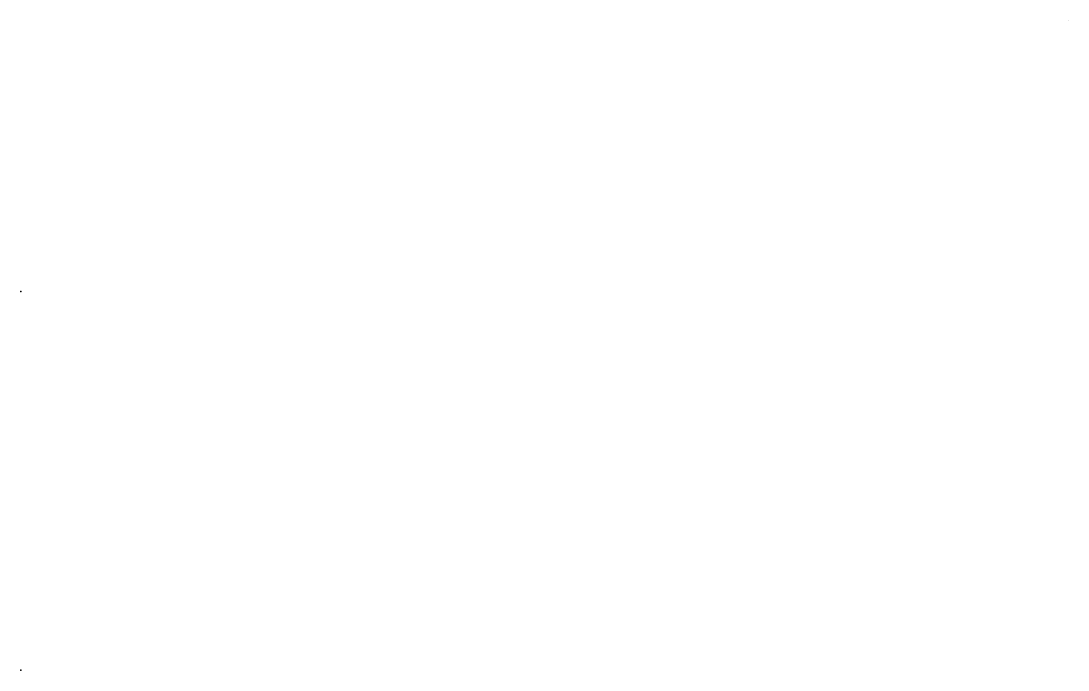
# Model space of a CAD drawing. Header units: millimetres. Extents: x 518 to 670, y 430 to 524.
import ezdxf

# ---------------------------------------------------------------- set-up
doc = ezdxf.new("R2010")
doc.units = ezdxf.units.MM

msp = doc.modelspace()

# ---------------------------------------------------------------- linework, layer by layer
msp.add_lwpolyline([(670.09, 523.81), (670.09, 523.81), (670.09, 523.81), (670.09, 523.81)], close=True)
for p in [(517.91, 484.51), (517.91, 484.51), (517.91, 484.51), (517.91, 429.51), (517.91, 429.51), (517.91, 429.51)]:
    msp.add_point(p)

doc.saveas('drawing.dxf')
